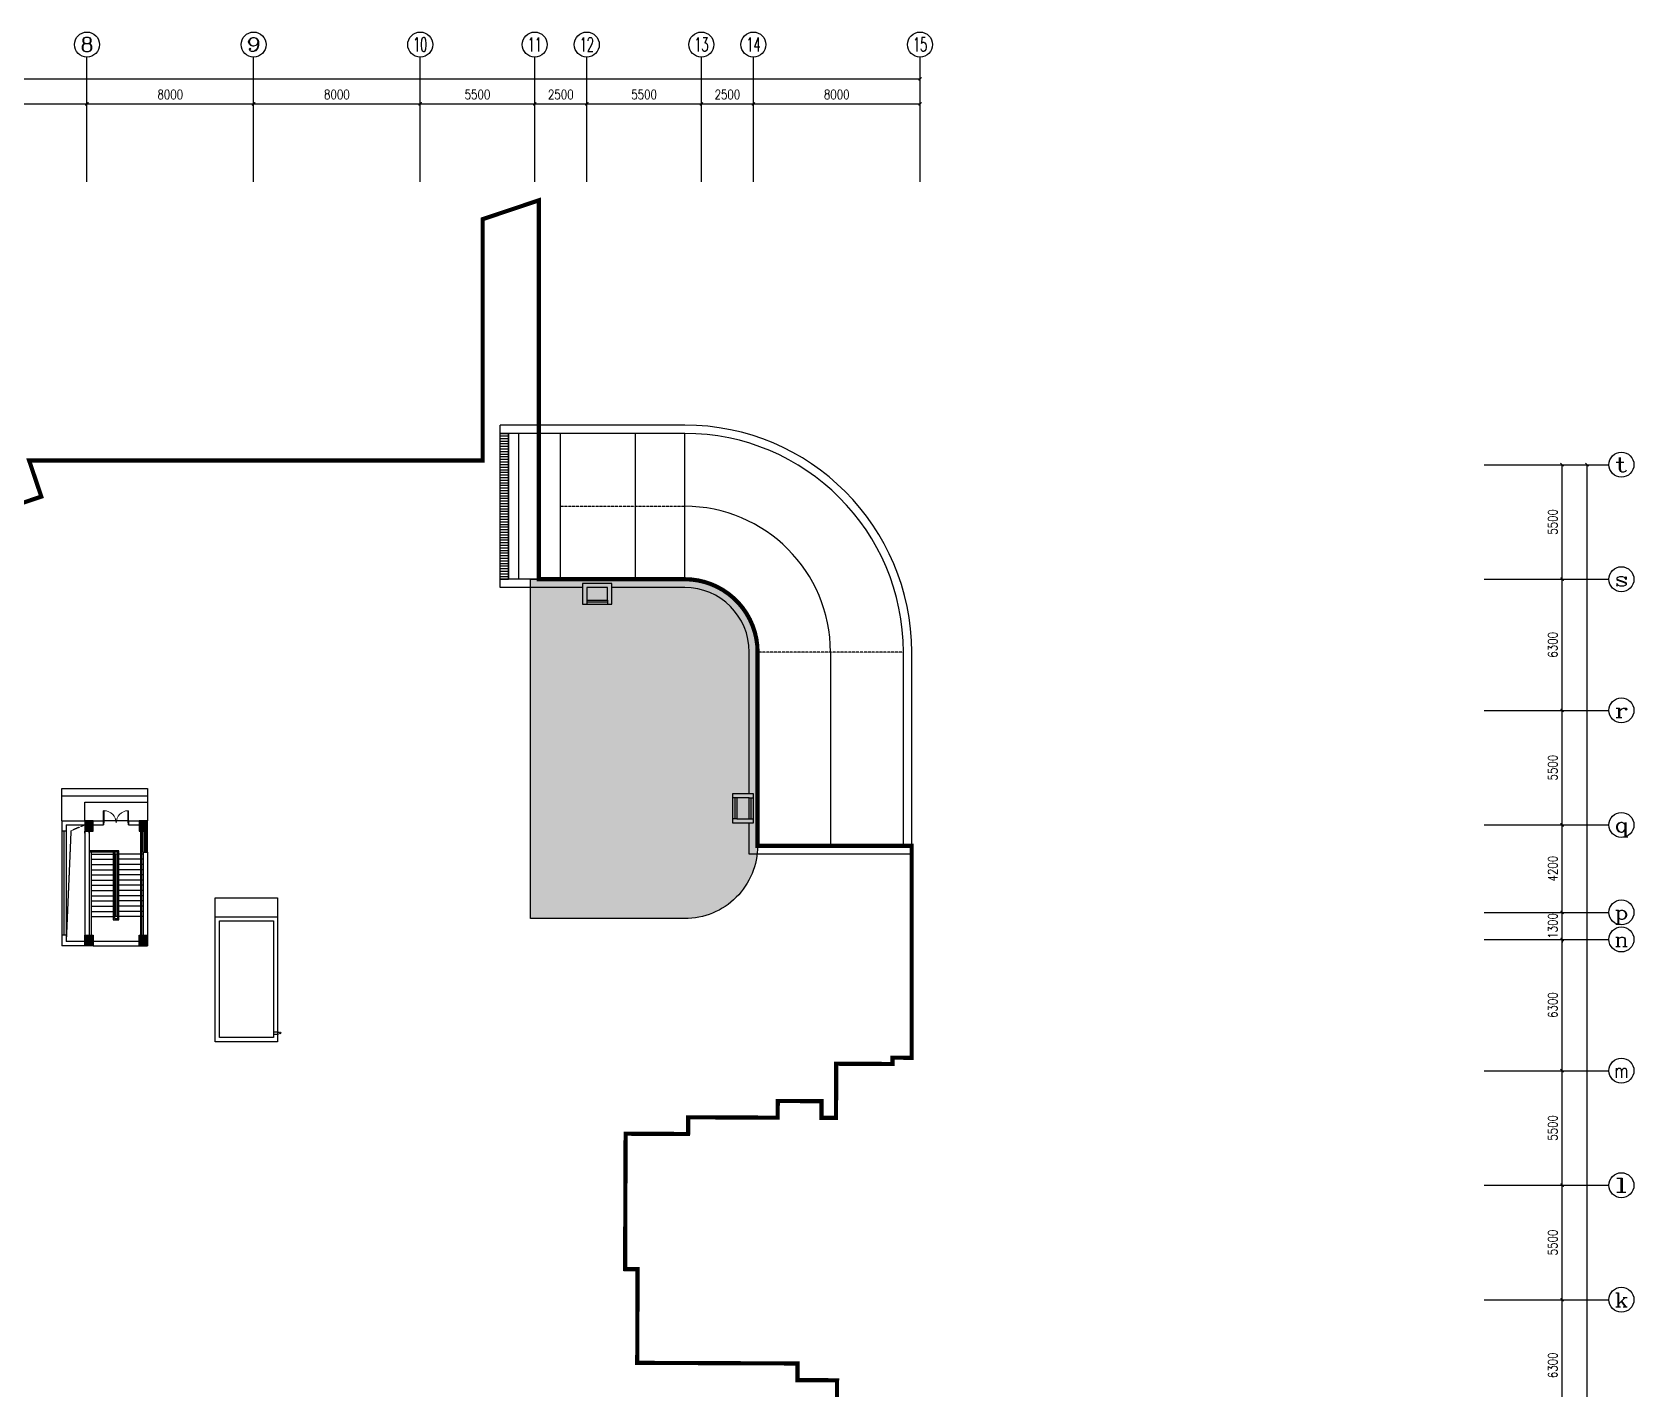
# Model space of a CAD drawing. Extents: x -1348811 to 123514, y -640545 to 749356.
# Drawn here: x -819319 to -742401, y -60644 to 4515 of the extents above; entities that cross this region are included whole.
import ezdxf
from ezdxf.enums import TextEntityAlignment as Align

# ---------------------------------------------------------------- set-up
doc = ezdxf.new("R2010")
doc.units = 0
doc.header["$LTSCALE"] = 10
doc.header["$MEASUREMENT"] = 0
doc.linetypes.add('DASH', pattern=[0.35, 0.25, -0.1])
doc.layers.get('0').update_dxf_attribs({"linetype": 'CONTINUOUS'})
doc.layers.get('Defpoints').update_dxf_attribs({"linetype": 'CONTINUOUS'})
for name, color, linetype in [('A-STAIRS', 9, 'CONTINUOUS'), ('AXIS', 3, 'CONTINUOUS'), ('AXIS_TEXT', 7, 'CONTINUOUS'), ('COLU', 1, 'CONTINUOUS'), ('COLU_HATCH', 252, 'CONTINUOUS'), ('DIM_SYMB', 3, 'CONTINUOUS'), ('PUB_HATCH', 9, 'CONTINUOUS'), ('STAIR', 9, 'CONTINUOUS'), ('STAIRS', 9, 'CONTINUOUS'), ('wall', 8, 'CONTINUOUS'), ('WINDOW', 4, 'CONTINUOUS'), ('屋顶', 230, 'CONTINUOUS'), ('排水设施', 163, 'CONTINUOUS')]:
    doc.layers.add(name, color=color, linetype=linetype)
doc.styles.add('_TCH_AXIS', font='COMPLEX', dxfattribs={"bigfont": 'GBCBIG'})
doc.styles.add('COMPLEX', font='COMPLEX')
doc.styles.add('DIM_FONT', font='SIMPLEX', dxfattribs={"width": 0.8, "bigfont": 'HZTXT'})
doc.dimstyles.new('DIMN150', dxfattribs={"dimscale": 1.5, "dimtxt": 300, "dimasz": 100, "dimexe": 250, "dimexo": 300, "dimgap": 150, "dimtad": 1, "dimdec": 0, "dimzin": 0, "dimdsep": 46, "dimtxsty": 'DIM_FONT', "dimblk": 'ARCHTICK', "dimcen": 0.09, "dimclrt": 7, "dimazin": 2, "dimtfac": 1, "dimtdec": 0, "dimtix": 1, "dimtmove": 2, "dimatfit": 3, "dimfxl": 0, "dimtolj": 1, "dimtzin": 0, "dimarcsym": 0})

# ---------------------------------------------------------------- blocks, each defined once
blk = doc.blocks.new('_ArchTick')
at = {"color": 0, "linetype": 'ByBlock', "const_width": 0.4}
blk.add_lwpolyline([(-0.5, -0.5), (0.5, 0.5)], dxfattribs=at)
blk = doc.blocks.new('*D1557')
at = {"layer": 'AXIS', "color": 0, "lineweight": -2}
for p, q in [((0, 14025), (0, 18900)), ((0, 18525), (96000, 18525)), ((96000, 14025), (96000, 18900))]:
    blk.add_line(p, q, dxfattribs=at)
at = {"layer": 'Defpoints', "color": 0}
for p in [(96000, 18525), (0, 13575), (96000, 13575)]:
    blk.add_point(p, dxfattribs=at)
at = {"layer": 'AXIS', "color": 0, "lineweight": -2, "xscale": 150, "yscale": 150, "zscale": 150, "rotation": 180}
blk.add_blockref('_ArchTick', (0, 18525), dxfattribs=at)
at = {"layer": 'AXIS', "color": 0, "lineweight": -2, "xscale": 150, "yscale": 150, "zscale": 150}
blk.add_blockref('_ArchTick', (96000, 18525), dxfattribs=at)
at = {"layer": 'AXIS', "color": 7, "insert": (48000, 18975), "char_height": 450, "attachment_point": 5, "style": 'DIM_FONT'}
blk.add_mtext('\\A1;96000', dxfattribs=at)
blk = doc.blocks.new('*D1564')
at = {"layer": 'AXIS', "color": 0, "lineweight": -2}
for p, q in [((48000, 14025), (48000, 17700)), ((56000, 14025), (56000, 17700)), ((48000, 17325), (56000, 17325))]:
    blk.add_line(p, q, dxfattribs=at)
at = {"layer": 'Defpoints', "color": 0}
for p in [(56000, 17325), (48000, 13575), (56000, 13575)]:
    blk.add_point(p, dxfattribs=at)
at = {"layer": 'AXIS', "color": 0, "lineweight": -2, "xscale": 150, "yscale": 150, "zscale": 150, "rotation": 180}
blk.add_blockref('_ArchTick', (48000, 17325), dxfattribs=at)
at = {"layer": 'AXIS', "color": 0, "lineweight": -2, "xscale": 150, "yscale": 150, "zscale": 150}
blk.add_blockref('_ArchTick', (56000, 17325), dxfattribs=at)
at = {"layer": 'AXIS', "color": 7, "insert": (52000, 17775), "char_height": 450, "attachment_point": 5, "style": 'DIM_FONT'}
blk.add_mtext('\\A1;8000', dxfattribs=at)
blk = doc.blocks.new('*D1565')
at = {"layer": 'AXIS', "color": 0, "lineweight": -2}
for p, q in [((56000, 14025), (56000, 17700)), ((64000, 14025), (64000, 17700)), ((56000, 17325), (64000, 17325))]:
    blk.add_line(p, q, dxfattribs=at)
at = {"layer": 'Defpoints', "color": 0}
for p in [(64000, 17325), (56000, 13575), (64000, 13575)]:
    blk.add_point(p, dxfattribs=at)
at = {"layer": 'AXIS', "color": 0, "lineweight": -2, "xscale": 150, "yscale": 150, "zscale": 150, "rotation": 180}
blk.add_blockref('_ArchTick', (56000, 17325), dxfattribs=at)
at = {"layer": 'AXIS', "color": 0, "lineweight": -2, "xscale": 150, "yscale": 150, "zscale": 150}
blk.add_blockref('_ArchTick', (64000, 17325), dxfattribs=at)
at = {"layer": 'AXIS', "color": 7, "insert": (60000, 17775), "char_height": 450, "attachment_point": 5, "style": 'DIM_FONT'}
blk.add_mtext('\\A1;8000', dxfattribs=at)
blk = doc.blocks.new('*D1566')
at = {"layer": 'AXIS', "color": 0, "lineweight": -2}
for p, q in [((64000, 14025), (64000, 17700)), ((72000, 14025), (72000, 17700)), ((64000, 17325), (72000, 17325))]:
    blk.add_line(p, q, dxfattribs=at)
at = {"layer": 'Defpoints', "color": 0}
for p in [(72000, 17325), (64000, 13575), (72000, 13575)]:
    blk.add_point(p, dxfattribs=at)
at = {"layer": 'AXIS', "color": 0, "lineweight": -2, "xscale": 150, "yscale": 150, "zscale": 150, "rotation": 180}
blk.add_blockref('_ArchTick', (64000, 17325), dxfattribs=at)
at = {"layer": 'AXIS', "color": 0, "lineweight": -2, "xscale": 150, "yscale": 150, "zscale": 150}
blk.add_blockref('_ArchTick', (72000, 17325), dxfattribs=at)
at = {"layer": 'AXIS', "color": 7, "insert": (68000, 17775), "char_height": 450, "attachment_point": 5, "style": 'DIM_FONT'}
blk.add_mtext('\\A1;8000', dxfattribs=at)
blk = doc.blocks.new('*D1567')
at = {"layer": 'AXIS', "color": 0, "lineweight": -2}
for p, q in [((72000, 14025), (72000, 17700)), ((77500, 14025), (77500, 17700)), ((72000, 17325), (77500, 17325))]:
    blk.add_line(p, q, dxfattribs=at)
at = {"layer": 'Defpoints', "color": 0}
for p in [(77500, 17325), (72000, 13575), (77500, 13575)]:
    blk.add_point(p, dxfattribs=at)
at = {"layer": 'AXIS', "color": 0, "lineweight": -2, "xscale": 150, "yscale": 150, "zscale": 150, "rotation": 180}
blk.add_blockref('_ArchTick', (72000, 17325), dxfattribs=at)
at = {"layer": 'AXIS', "color": 0, "lineweight": -2, "xscale": 150, "yscale": 150, "zscale": 150}
blk.add_blockref('_ArchTick', (77500, 17325), dxfattribs=at)
at = {"layer": 'AXIS', "color": 7, "insert": (74750, 17775), "char_height": 450, "attachment_point": 5, "style": 'DIM_FONT'}
blk.add_mtext('\\A1;5500', dxfattribs=at)
blk = doc.blocks.new('*D1568')
at = {"layer": 'AXIS', "color": 0, "lineweight": -2}
for p, q in [((77500, 14025), (77500, 17700)), ((80000, 14025), (80000, 17700)), ((77500, 17325), (80000, 17325))]:
    blk.add_line(p, q, dxfattribs=at)
at = {"layer": 'Defpoints', "color": 0}
for p in [(80000, 17325), (77500, 13575), (80000, 13575)]:
    blk.add_point(p, dxfattribs=at)
at = {"layer": 'AXIS', "color": 0, "lineweight": -2, "xscale": 150, "yscale": 150, "zscale": 150, "rotation": 180}
blk.add_blockref('_ArchTick', (77500, 17325), dxfattribs=at)
at = {"layer": 'AXIS', "color": 0, "lineweight": -2, "xscale": 150, "yscale": 150, "zscale": 150}
blk.add_blockref('_ArchTick', (80000, 17325), dxfattribs=at)
at = {"layer": 'AXIS', "color": 7, "insert": (78750, 17775), "char_height": 450, "attachment_point": 5, "style": 'DIM_FONT'}
blk.add_mtext('\\A1;2500', dxfattribs=at)
blk = doc.blocks.new('*D1569')
at = {"layer": 'AXIS', "color": 0, "lineweight": -2}
for p, q in [((80000, 14025), (80000, 17700)), ((85500, 14025), (85500, 17700)), ((80000, 17325), (85500, 17325))]:
    blk.add_line(p, q, dxfattribs=at)
at = {"layer": 'Defpoints', "color": 0}
for p in [(85500, 17325), (80000, 13575), (85500, 13575)]:
    blk.add_point(p, dxfattribs=at)
at = {"layer": 'AXIS', "color": 0, "lineweight": -2, "xscale": 150, "yscale": 150, "zscale": 150, "rotation": 180}
blk.add_blockref('_ArchTick', (80000, 17325), dxfattribs=at)
at = {"layer": 'AXIS', "color": 0, "lineweight": -2, "xscale": 150, "yscale": 150, "zscale": 150}
blk.add_blockref('_ArchTick', (85500, 17325), dxfattribs=at)
at = {"layer": 'AXIS', "color": 7, "insert": (82750, 17775), "char_height": 450, "attachment_point": 5, "style": 'DIM_FONT'}
blk.add_mtext('\\A1;5500', dxfattribs=at)
blk = doc.blocks.new('*D1570')
at = {"layer": 'AXIS', "color": 0, "lineweight": -2}
for p, q in [((85500, 14025), (85500, 17700)), ((88000, 14025), (88000, 17700)), ((85500, 17325), (88000, 17325))]:
    blk.add_line(p, q, dxfattribs=at)
at = {"layer": 'Defpoints', "color": 0}
for p in [(88000, 17325), (85500, 13575), (88000, 13575)]:
    blk.add_point(p, dxfattribs=at)
at = {"layer": 'AXIS', "color": 0, "lineweight": -2, "xscale": 150, "yscale": 150, "zscale": 150, "rotation": 180}
blk.add_blockref('_ArchTick', (85500, 17325), dxfattribs=at)
at = {"layer": 'AXIS', "color": 0, "lineweight": -2, "xscale": 150, "yscale": 150, "zscale": 150}
blk.add_blockref('_ArchTick', (88000, 17325), dxfattribs=at)
at = {"layer": 'AXIS', "color": 7, "insert": (86750, 17775), "char_height": 450, "attachment_point": 5, "style": 'DIM_FONT'}
blk.add_mtext('\\A1;2500', dxfattribs=at)
blk = doc.blocks.new('*D1571')
at = {"layer": 'AXIS', "color": 0, "lineweight": -2}
for p, q in [((88000, 14025), (88000, 17700)), ((96000, 14025), (96000, 17700)), ((88000, 17325), (96000, 17325))]:
    blk.add_line(p, q, dxfattribs=at)
at = {"layer": 'Defpoints', "color": 0}
for p in [(96000, 17325), (88000, 13575), (96000, 13575)]:
    blk.add_point(p, dxfattribs=at)
at = {"layer": 'AXIS', "color": 0, "lineweight": -2, "xscale": 150, "yscale": 150, "zscale": 150, "rotation": 180}
blk.add_blockref('_ArchTick', (88000, 17325), dxfattribs=at)
at = {"layer": 'AXIS', "color": 0, "lineweight": -2, "xscale": 150, "yscale": 150, "zscale": 150}
blk.add_blockref('_ArchTick', (96000, 17325), dxfattribs=at)
at = {"layer": 'AXIS', "color": 7, "insert": (92000, 17775), "char_height": 450, "attachment_point": 5, "style": 'DIM_FONT'}
blk.add_mtext('\\A1;8000', dxfattribs=at)
blk = doc.blocks.new('_AXISO')
blk.add_circle((0, 0), 0.5)
at = {"layer": 'AXIS_TEXT', "style": 'COMPLEX', "width": 1.041667}
blk.add_attdef('A', text='', height=0.56, dxfattribs=at).set_placement((-0.25, -0.28), (0.25, -0.28), align=Align.FIT)
blk = doc.blocks.new('*D1586')
at = {"layer": 'AXIS', "color": 0, "lineweight": -2}
for p, q in [((123531, 0), (128406, 0)), ((128031, -211333), (128031, 0)), ((123531, -211333), (128406, -211333))]:
    blk.add_line(p, q, dxfattribs=at)
at = {"layer": 'Defpoints', "color": 0}
for p in [(123081, 0), (128031, 0), (123081, -211333)]:
    blk.add_point(p, dxfattribs=at)
at = {"layer": 'AXIS', "color": 0, "lineweight": -2, "xscale": 150, "yscale": 150, "zscale": 150}
for p, rotation in [((128031, 0), 90), ((128031, -211333), 270)]:
    blk.add_blockref('_ArchTick', p, dxfattribs=dict(at, rotation=rotation))
at = {"layer": 'AXIS', "color": 7, "insert": (127581, -105667), "char_height": 450, "attachment_point": 5, "rotation": 90, "style": 'DIM_FONT'}
blk.add_mtext('\\A1;211333', dxfattribs=at)
blk = doc.blocks.new('*D1618')
at = {"layer": 'AXIS', "color": 0, "lineweight": -2}
for p, q in [((123531, -40100), (127206, -40100)), ((126831, -46400), (126831, -40100)), ((123531, -46400), (127206, -46400))]:
    blk.add_line(p, q, dxfattribs=at)
at = {"layer": 'Defpoints', "color": 0}
for p in [(123081, -40100), (126831, -40100), (123081, -46400)]:
    blk.add_point(p, dxfattribs=at)
at = {"layer": 'AXIS', "color": 0, "lineweight": -2, "xscale": 150, "yscale": 150, "zscale": 150}
for p, rotation in [((126831, -40100), 90), ((126831, -46400), 270)]:
    blk.add_blockref('_ArchTick', p, dxfattribs=dict(at, rotation=rotation))
at = {"layer": 'AXIS', "color": 7, "insert": (126381, -43250), "char_height": 450, "attachment_point": 5, "rotation": 90, "style": 'DIM_FONT'}
blk.add_mtext('\\A1;6300', dxfattribs=at)
blk = doc.blocks.new('*D1619')
at = {"layer": 'AXIS', "color": 0, "lineweight": -2}
for p, q in [((123531, -34600), (127206, -34600)), ((126831, -40100), (126831, -34600)), ((123531, -40100), (127206, -40100))]:
    blk.add_line(p, q, dxfattribs=at)
at = {"layer": 'Defpoints', "color": 0}
for p in [(123081, -34600), (126831, -34600), (123081, -40100)]:
    blk.add_point(p, dxfattribs=at)
at = {"layer": 'AXIS', "color": 0, "lineweight": -2, "xscale": 150, "yscale": 150, "zscale": 150}
for p, rotation in [((126831, -34600), 90), ((126831, -40100), 270)]:
    blk.add_blockref('_ArchTick', p, dxfattribs=dict(at, rotation=rotation))
at = {"layer": 'AXIS', "color": 7, "insert": (126381, -37350), "char_height": 450, "attachment_point": 5, "rotation": 90, "style": 'DIM_FONT'}
blk.add_mtext('\\A1;5500', dxfattribs=at)
blk = doc.blocks.new('*D1620')
at = {"layer": 'AXIS', "color": 0, "lineweight": -2}
for p, q in [((123531, -29100), (127206, -29100)), ((126831, -34600), (126831, -29100)), ((123531, -34600), (127206, -34600))]:
    blk.add_line(p, q, dxfattribs=at)
at = {"layer": 'Defpoints', "color": 0}
for p in [(123081, -29100), (126831, -29100), (123081, -34600)]:
    blk.add_point(p, dxfattribs=at)
at = {"layer": 'AXIS', "color": 0, "lineweight": -2, "xscale": 150, "yscale": 150, "zscale": 150}
for p, rotation in [((126831, -29100), 90), ((126831, -34600), 270)]:
    blk.add_blockref('_ArchTick', p, dxfattribs=dict(at, rotation=rotation))
at = {"layer": 'AXIS', "color": 7, "insert": (126381, -31850), "char_height": 450, "attachment_point": 5, "rotation": 90, "style": 'DIM_FONT'}
blk.add_mtext('\\A1;5500', dxfattribs=at)
blk = doc.blocks.new('*D1621')
at = {"layer": 'AXIS', "color": 0, "lineweight": -2}
for p, q in [((123531, -22800), (127206, -22800)), ((126831, -29100), (126831, -22800)), ((123531, -29100), (127206, -29100))]:
    blk.add_line(p, q, dxfattribs=at)
at = {"layer": 'Defpoints', "color": 0}
for p in [(123081, -22800), (126831, -22800), (123081, -29100)]:
    blk.add_point(p, dxfattribs=at)
at = {"layer": 'AXIS', "color": 0, "lineweight": -2, "xscale": 150, "yscale": 150, "zscale": 150}
for p, rotation in [((126831, -22800), 90), ((126831, -29100), 270)]:
    blk.add_blockref('_ArchTick', p, dxfattribs=dict(at, rotation=rotation))
at = {"layer": 'AXIS', "color": 7, "insert": (126381, -25950), "char_height": 450, "attachment_point": 5, "rotation": 90, "style": 'DIM_FONT'}
blk.add_mtext('\\A1;6300', dxfattribs=at)
blk = doc.blocks.new('*D1622')
at = {"layer": 'AXIS', "color": 0, "lineweight": -2}
for p, q in [((123531, -21500), (127206, -21500)), ((126831, -21500), (126831, -21350)), ((126831, -22800), (126831, -21500)), ((123531, -22800), (127206, -22800)), ((126831, -22800), (126831, -22950))]:
    blk.add_line(p, q, dxfattribs=at)
at = {"layer": 'Defpoints', "color": 0}
for p in [(123081, -21500), (126831, -21500), (123081, -22800)]:
    blk.add_point(p, dxfattribs=at)
at = {"layer": 'AXIS', "color": 0, "lineweight": -2, "xscale": 150, "yscale": 150, "zscale": 150}
for p, rotation in [((126831, -21500), 270), ((126831, -22800), 90)]:
    blk.add_blockref('_ArchTick', p, dxfattribs=dict(at, rotation=rotation))
at = {"layer": 'AXIS', "color": 7, "insert": (126381, -22150), "char_height": 450, "attachment_point": 5, "rotation": 90, "style": 'DIM_FONT'}
blk.add_mtext('\\A1;1300', dxfattribs=at)
blk = doc.blocks.new('*D1623')
at = {"layer": 'AXIS', "color": 0, "lineweight": -2}
for p, q in [((123531, -17300), (127206, -17300)), ((126831, -21500), (126831, -17300)), ((123531, -21500), (127206, -21500))]:
    blk.add_line(p, q, dxfattribs=at)
at = {"layer": 'Defpoints', "color": 0}
for p in [(123081, -17300), (126831, -17300), (123081, -21500)]:
    blk.add_point(p, dxfattribs=at)
at = {"layer": 'AXIS', "color": 0, "lineweight": -2, "xscale": 150, "yscale": 150, "zscale": 150}
for p, rotation in [((126831, -17300), 90), ((126831, -21500), 270)]:
    blk.add_blockref('_ArchTick', p, dxfattribs=dict(at, rotation=rotation))
at = {"layer": 'AXIS', "color": 7, "insert": (126381, -19400), "char_height": 450, "attachment_point": 5, "rotation": 90, "style": 'DIM_FONT'}
blk.add_mtext('\\A1;4200', dxfattribs=at)
blk = doc.blocks.new('*D1624')
at = {"layer": 'AXIS', "color": 0, "lineweight": -2}
for p, q in [((123531, -11800), (127206, -11800)), ((126831, -17300), (126831, -11800)), ((123531, -17300), (127206, -17300))]:
    blk.add_line(p, q, dxfattribs=at)
at = {"layer": 'Defpoints', "color": 0}
for p in [(123081, -11800), (126831, -11800), (123081, -17300)]:
    blk.add_point(p, dxfattribs=at)
at = {"layer": 'AXIS', "color": 0, "lineweight": -2, "xscale": 150, "yscale": 150, "zscale": 150}
for p, rotation in [((126831, -11800), 90), ((126831, -17300), 270)]:
    blk.add_blockref('_ArchTick', p, dxfattribs=dict(at, rotation=rotation))
at = {"layer": 'AXIS', "color": 7, "insert": (126381, -14550), "char_height": 450, "attachment_point": 5, "rotation": 90, "style": 'DIM_FONT'}
blk.add_mtext('\\A1;5500', dxfattribs=at)
blk = doc.blocks.new('*D1625')
at = {"layer": 'AXIS', "color": 0, "lineweight": -2}
for p, q in [((123531, -5500), (127206, -5500)), ((126831, -11800), (126831, -5500)), ((123531, -11800), (127206, -11800))]:
    blk.add_line(p, q, dxfattribs=at)
at = {"layer": 'Defpoints', "color": 0}
for p in [(123081, -5500), (126831, -5500), (123081, -11800)]:
    blk.add_point(p, dxfattribs=at)
at = {"layer": 'AXIS', "color": 0, "lineweight": -2, "xscale": 150, "yscale": 150, "zscale": 150}
for p, rotation in [((126831, -5500), 90), ((126831, -11800), 270)]:
    blk.add_blockref('_ArchTick', p, dxfattribs=dict(at, rotation=rotation))
at = {"layer": 'AXIS', "color": 7, "insert": (126381, -8650), "char_height": 450, "attachment_point": 5, "rotation": 90, "style": 'DIM_FONT'}
blk.add_mtext('\\A1;6300', dxfattribs=at)
blk = doc.blocks.new('*D1626')
at = {"layer": 'AXIS', "color": 0, "lineweight": -2}
for p, q in [((123531, 0), (127206, 0)), ((126831, -5500), (126831, 0)), ((123531, -5500), (127206, -5500))]:
    blk.add_line(p, q, dxfattribs=at)
at = {"layer": 'Defpoints', "color": 0}
for p in [(123081, 0), (126831, 0), (123081, -5500)]:
    blk.add_point(p, dxfattribs=at)
at = {"layer": 'AXIS', "color": 0, "lineweight": -2, "xscale": 150, "yscale": 150, "zscale": 150}
for p, rotation in [((126831, 0), 90), ((126831, -5500), 270)]:
    blk.add_blockref('_ArchTick', p, dxfattribs=dict(at, rotation=rotation))
at = {"layer": 'AXIS', "color": 7, "insert": (126381, -2750), "char_height": 450, "attachment_point": 5, "rotation": 90, "style": 'DIM_FONT'}
blk.add_mtext('\\A1;5500', dxfattribs=at)
blk = doc.blocks.new('$DorLib2D$00000002')
for p, q in [((-0.5, 0), (-0.5, 0.4875)), ((-0.475, 0.4875), (-0.5, 0.4875)), ((-0.475, 0), (-0.475, 0.4875)), ((0.475, 0), (0.475, 0.4875)), ((0.475, 0.4875), (0.5, 0.4875)), ((0.5, 0), (0.5, 0.4875)), ((-0.5, 0), (-0.475, 0)), ((0.5, 0), (0.475, 0))]:
    blk.add_line(p, q)
at = {"lineweight": 13}
for centre, start, end in [((-0.4875, 0), 0, 88.530716), ((0.4875, 0), 91.469284, 180)]:
    blk.add_arc(centre, 0.4875, start, end, dxfattribs=at)
blk = doc.blocks.new('lltt')
at = {"layer": 'COLU'}
for points in [[(0, 0), (400, 0), (400, -500), (0, -500)], [(2600, 0), (3000, 0), (3000, -500), (2600, -500)], [(400, -5500), (0, -5500), (0, -6000), (400, -6000)], [(3000, -5500), (2600, -5500), (2600, -6000), (3000, -6000)]]:
    blk.add_lwpolyline(points, close=True, dxfattribs=at)
at = {"layer": 'COLU_HATCH', "const_width": 400}
for points in [[(200, 0), (200, -500)], [(2800, 0), (2800, -500)], [(200, -5500), (200, -6000)], [(2800, -5500), (2800, -6000)]]:
    blk.add_lwpolyline(points, dxfattribs=at)
at = {"layer": 'DIM_SYMB'}
for points in [[(832, -1600, 0, 0, 0), (832, -4300, 80, 0, 0), (832, -4600, 0, 0, 0)], [(2180, -4600, 0, 0, 0), (2180, -1900, 80, 0, 0), (2180, -1600, 0, 0, 0)]]:
    blk.add_lwpolyline(points, format="xyseb", dxfattribs=at)
at = {"layer": 'STAIR'}
for p, q in [((275, -500), (275, -5500)), ((325, -500), (325, -5500)), ((1365, -4755), (1365, -1445)), ((1365, -1445), (2800, -1445)), ((1425, -4695), (1425, -1505)), ((1425, -1505), (2800, -1505)), ((1575, -1505), (1575, -4695)), ((1635, -1505), (1635, -4755)), ((2700, -1505), (2700, -5500)), ((200, -1600), (275, -1600)), ((200, -1850), (275, -1850)), ((200, -2100), (275, -2100)), ((325, -1600), (1365, -1600)), ((325, -1850), (1365, -1850)), ((325, -2100), (1365, -2100)), ((1425, -1600), (1450, -1600)), ((1425, -1600), (1450, -1600)), ((1425, -1850), (1450, -1850)), ((1425, -2100), (1450, -2100)), ((1450, -4600), (1450, -1600)), ((1450, -1600), (1550, -1600)), ((1550, -1600), (1550, -4600)), ((1575, -1600), (1550, -1600)), ((1575, -1600), (1550, -1600)), ((1575, -1850), (1550, -1850)), ((1575, -2100), (1550, -2100)), ((2700, -1600), (1635, -1600)), ((2700, -1850), (1635, -1850)), ((2700, -2100), (1635, -2100)), ((200, -2350), (275, -2350)), ((200, -2600), (275, -2600)), ((200, -2850), (275, -2850)), ((325, -2350), (1365, -2350)), ((325, -2600), (1365, -2600)), ((325, -2850), (1365, -2850)), ((1425, -2350), (1450, -2350)), ((1425, -2850), (1450, -2850)), ((1575, -2350), (1550, -2350)), ((1575, -2600), (1550, -2600)), ((1575, -2850), (1550, -2850)), ((2700, -2350), (1635, -2350)), ((2700, -2600), (1635, -2600)), ((2700, -2850), (1635, -2850)), ((200, -3100), (275, -3100)), ((200, -3350), (275, -3350)), ((200, -3600), (275, -3600)), ((325, -3100), (1365, -3100)), ((325, -3350), (1365, -3350)), ((325, -3600), (1365, -3600)), ((1425, -3100), (1450, -3100)), ((1425, -3350), (1450, -3350)), ((1425, -3600), (1450, -3600)), ((1575, -3100), (1550, -3100)), ((1575, -3350), (1550, -3350)), ((1575, -3600), (1550, -3600)), ((2700, -3100), (1635, -3100)), ((2700, -3350), (1635, -3350)), ((2700, -3600), (1635, -3600)), ((200, -3850), (275, -3850)), ((200, -4100), (275, -4100)), ((200, -4350), (275, -4350)), ((200, -4600), (275, -4600)), ((325, -3850), (1365, -3850)), ((325, -4100), (1365, -4100)), ((325, -4350), (1365, -4350)), ((325, -4600), (1365, -4600)), ((1425, -3850), (1450, -3850)), ((1425, -4100), (1450, -4100)), ((1425, -4350), (1450, -4350)), ((1425, -4600), (1450, -4600)), ((1450, -4600), (1550, -4600)), ((1575, -3850), (1550, -3850)), ((1575, -4100), (1550, -4100)), ((1575, -4350), (1550, -4350)), ((1575, -4600), (1550, -4600)), ((2700, -3850), (1635, -3850)), ((2700, -4100), (1635, -4100)), ((2700, -4350), (1635, -4350)), ((2700, -4600), (1635, -4600)), ((2395, -4350), (2345, -4350)), ((1635, -4755), (1365, -4755)), ((1575, -4695), (1425, -4695))]:
    blk.add_line(p, q, dxfattribs=at)
at = {"layer": 'wall', "linetype": 'ByBlock'}
for p, q in [((900, 0), (0, 0)), ((900, -200), (400, -200)), ((900, -200), (400, -200)), ((900, 0), (900, -200)), ((2600, 0), (2100, 0)), ((2100, 0), (2100, -200)), ((2600, -200), (2100, -200)), ((2600, -200), (2100, -200)), ((2800, -500), (2800, -5500)), ((2800, -500), (2800, -5500)), ((3000, -500), (3000, -5500)), ((3000, -500), (3000, -5500)), ((0, -1500), (0, -6000)), ((200, -1500), (0, -1500)), ((200, -1500), (200, -5500)), ((2600, -6000), (0, -6000)), ((400, -5800), (2600, -5800))]:
    blk.add_line(p, q, dxfattribs=at)
at = {"layer": 'wall'}
for p, q in [((900, -200), (900, 0)), ((2100, -200), (2100, 0))]:
    blk.add_line(p, q, dxfattribs=at)
at = {"layer": 'WINDOW', "linetype": 'ByBlock'}
for p, q in [((0, -1500), (0, -500)), ((70, -500), (70, -1500)), ((130, -500), (130, -1500)), ((200, -1500), (200, -500)), ((900, 0), (2100, 0))]:
    blk.add_line(p, q, dxfattribs=at)
at = {"layer": 'WINDOW', "linetype": 'ByBlock', "xscale": 1200, "yscale": 1200, "zscale": 1200}
blk.add_blockref('$DorLib2D$00000002', (1500, -100), dxfattribs=at)
blk = doc.blocks.new('zzzzz')
at = {"layer": 'AXIS'}
for p, q in [((56000, 13574.9), (56000, 19574.9)), ((64000, 13574.9), (64000, 19574.9)), ((72000, 13574.9), (72000, 19574.9)), ((77500, 13574.9), (77500, 19574.9)), ((80000, 13574.9), (80000, 19574.9)), ((85500, 13574.9), (85500, 19574.9)), ((88000, 13574.9), (88000, 19574.9)), ((96000, 13574.9), (96000, 19574.9)), ((123080.8, 0), (129080.8, 0)), ((123080.8, -5500), (129080.8, -5500)), ((123080.8, -11800), (129080.8, -11800)), ((123080.8, -17300), (129080.8, -17300)), ((123080.8, -21500), (129080.8, -21500)), ((123080.8, -22800), (129080.8, -22800)), ((123080.8, -29100), (129080.8, -29100)), ((123080.8, -34600), (129080.8, -34600)), ((123080.8, -40100), (129080.8, -40100))]:
    blk.add_line(p, q, dxfattribs=at)
ref = blk.add_blockref('_AXISO', (56000, 20174.9), dxfattribs=dict(at, xscale=1200, yscale=1200, zscale=1200))
ref.add_attrib('A', '8', dxfattribs={"layer": 'AXIS_TEXT', "height": 678.8, "style": '_TCH_AXIS', "width": 1.5}).set_placement((55660.6, 19835.5), (56339.4, 19835.5), align=Align.FIT)
ref = blk.add_blockref('_AXISO', (64000, 20174.9), dxfattribs=dict(at, xscale=1200, yscale=1200, zscale=1200))
ref.add_attrib('A', '9', dxfattribs={"layer": 'AXIS_TEXT', "height": 678.8, "style": '_TCH_AXIS', "width": 1.5}).set_placement((63660.6, 19835.5), (64339.4, 19835.5), align=Align.FIT)
ref = blk.add_blockref('_AXISO', (72000, 20174.9), dxfattribs=dict(at, xscale=1200, yscale=1200, zscale=1200))
ref.add_attrib('A', '10', dxfattribs={"layer": 'AXIS_TEXT', "height": 678.82, "style": '_TCH_AXIS', "width": 0.724138}).set_placement((71660.6, 19835.5), (72339.4, 19835.5), align=Align.FIT)
ref = blk.add_blockref('_AXISO', (77500, 20174.9), dxfattribs=dict(at, xscale=1200, yscale=1200, zscale=1200))
ref.add_attrib('A', '11', dxfattribs={"layer": 'AXIS_TEXT', "height": 678.82, "style": '_TCH_AXIS', "width": 0.875}).set_placement((77160.6, 19835.5), (77839.4, 19835.5), align=Align.FIT)
ref = blk.add_blockref('_AXISO', (80000, 20174.9), dxfattribs=dict(at, xscale=1200, yscale=1200, zscale=1200))
ref.add_attrib('A', '12', dxfattribs={"layer": 'AXIS_TEXT', "height": 678.82, "style": '_TCH_AXIS', "width": 0.724138}).set_placement((79660.6, 19835.5), (80339.4, 19835.5), align=Align.FIT)
ref = blk.add_blockref('_AXISO', (85500, 20174.9), dxfattribs=dict(at, xscale=1200, yscale=1200, zscale=1200))
ref.add_attrib('A', '13', dxfattribs={"layer": 'AXIS_TEXT', "height": 678.82, "style": '_TCH_AXIS', "width": 0.724138}).set_placement((85160.6, 19835.5), (85839.4, 19835.5), align=Align.FIT)
ref = blk.add_blockref('_AXISO', (88000, 20174.9), dxfattribs=dict(at, xscale=1200, yscale=1200, zscale=1200))
ref.add_attrib('A', '14', dxfattribs={"layer": 'AXIS_TEXT', "height": 678.82, "style": '_TCH_AXIS', "width": 0.677419}).set_placement((87660.6, 19835.5), (88339.4, 19835.5), align=Align.FIT)
ref = blk.add_blockref('_AXISO', (96000, 20174.9), dxfattribs=dict(at, xscale=1200, yscale=1200, zscale=1200))
ref.add_attrib('A', '15', dxfattribs={"layer": 'AXIS_TEXT', "height": 678.82, "style": '_TCH_AXIS', "width": 0.724138}).set_placement((95660.6, 19835.5), (96339.4, 19835.5), align=Align.FIT)
ref = blk.add_blockref('_AXISO', (129680.8, 0), dxfattribs=dict(at, xscale=1200, yscale=1200, zscale=1200))
ref.add_attrib('A', 't', dxfattribs={"layer": 'AXIS_TEXT', "height": 678.8, "style": '_TCH_AXIS', "width": 1.909091}).set_placement((129341.4, -339.4), (130020.2, -339.4), align=Align.FIT)
ref = blk.add_blockref('_AXISO', (129680.8, -5500), dxfattribs=dict(at, xscale=1200, yscale=1200, zscale=1200))
ref.add_attrib('A', 's', dxfattribs={"layer": 'AXIS_TEXT', "height": 678.8, "style": '_TCH_AXIS', "width": 1.909091}).set_placement((129341.4, -5839.4), (130020.2, -5839.4), align=Align.FIT)
ref = blk.add_blockref('_AXISO', (129680.8, -11800), dxfattribs=dict(at, xscale=1200, yscale=1200, zscale=1200))
ref.add_attrib('A', 'r', dxfattribs={"layer": 'AXIS_TEXT', "height": 678.8, "style": '_TCH_AXIS', "width": 1.615385}).set_placement((129341.4, -12139.4), (130020.2, -12139.4), align=Align.FIT)
ref = blk.add_blockref('_AXISO', (129680.8, -17300), dxfattribs=dict(at, xscale=1200, yscale=1200, zscale=1200))
ref.add_attrib('A', 'q', dxfattribs={"layer": 'AXIS_TEXT', "height": 678.8, "style": '_TCH_AXIS', "width": 1.3125}).set_placement((129341.4, -17639.4), (130020.2, -17639.4), align=Align.FIT)
ref = blk.add_blockref('_AXISO', (129680.8, -21500), dxfattribs=dict(at, xscale=1200, yscale=1200, zscale=1200))
ref.add_attrib('A', 'p', dxfattribs={"layer": 'AXIS_TEXT', "height": 678.8, "style": '_TCH_AXIS', "width": 1.3125}).set_placement((129341.4, -21839.4), (130020.2, -21839.4), align=Align.FIT)
ref = blk.add_blockref('_AXISO', (129680.8, -22800), dxfattribs=dict(at, xscale=1200, yscale=1200, zscale=1200))
ref.add_attrib('A', 'n', dxfattribs={"layer": 'AXIS_TEXT', "height": 678.8, "style": '_TCH_AXIS', "width": 1.166667}).set_placement((129341.4, -23139.4), (130020.2, -23139.4), align=Align.FIT)
ref = blk.add_blockref('_AXISO', (129680.8, -29100), dxfattribs=dict(at, xscale=1200, yscale=1200, zscale=1200))
ref.add_attrib('A', 'm', dxfattribs={"layer": 'AXIS_TEXT', "height": 678.8, "style": '_TCH_AXIS', "width": 0.724138}).set_placement((129341.4, -29439.4), (130020.2, -29439.4), align=Align.FIT)
ref = blk.add_blockref('_AXISO', (129680.8, -34600), dxfattribs=dict(at, xscale=1200, yscale=1200, zscale=1200))
ref.add_attrib('A', 'l', dxfattribs={"layer": 'AXIS_TEXT', "height": 678.8, "style": '_TCH_AXIS', "width": 3}).set_placement((129341.4, -34939.4), (130020.2, -34939.4), align=Align.FIT)
ref = blk.add_blockref('_AXISO', (129680.8, -40100), dxfattribs=dict(at, xscale=1200, yscale=1200, zscale=1200))
ref.add_attrib('A', 'k', dxfattribs={"layer": 'AXIS_TEXT', "height": 678.8, "style": '_TCH_AXIS', "width": 1.235294}).set_placement((129341.4, -40439.4), (130020.2, -40439.4), align=Align.FIT)
for p1, p2, distance, picture, middle in [((0, 13574.9), (96000, 13574.9), 4950, '*D1557', (48000, 18974.9)), ((48000, 13574.9), (56000, 13574.9), 3750, '*D1564', (52000, 17774.9)), ((56000, 13574.9), (64000, 13574.9), 3750, '*D1565', (60000, 17774.9)), ((64000, 13574.9), (72000, 13574.9), 3750, '*D1566', (68000, 17774.9)), ((72000, 13574.9), (77500, 13574.9), 3750, '*D1567', (74750, 17774.9)), ((77500, 13574.9), (80000, 13574.9), 3750, '*D1568', (78750, 17774.9)), ((80000, 13574.9), (85500, 13574.9), 3750, '*D1569', (82750, 17774.9)), ((85500, 13574.9), (88000, 13574.9), 3750, '*D1570', (86750, 17774.9)), ((88000, 13574.9), (96000, 13574.9), 3750, '*D1571', (92000, 17774.9)), ((123080.8, -211333.4), (123080.8, 0), -4950, '*D1586', (127580.8, -105666.7)), ((123080.8, -5500), (123080.8, 0), -3750, '*D1626', (126380.8, -2750)), ((123080.8, -11800), (123080.8, -5500), -3750, '*D1625', (126380.8, -8650)), ((123080.8, -17300), (123080.8, -11800), -3750, '*D1624', (126380.8, -14550)), ((123080.8, -21500), (123080.8, -17300), -3750, '*D1623', (126380.8, -19400)), ((123080.8, -22800), (123080.8, -21500), -3750, '*D1622', (126380.8, -22150)), ((123080.8, -29100), (123080.8, -22800), -3750, '*D1621', (126380.8, -25950)), ((123080.8, -34600), (123080.8, -29100), -3750, '*D1620', (126380.8, -31850)), ((123080.8, -40100), (123080.8, -34600), -3750, '*D1619', (126380.8, -37350)), ((123080.8, -46400), (123080.8, -40100), -3750, '*D1618', (126380.8, -43250))]:
    dim = blk.add_aligned_dim(p1=p1, p2=p2, distance=distance, dimstyle='DIMN150', dxfattribs=at)
    dim.commit()
    dim.dimension.update_dxf_attribs({"geometry": picture, "text_midpoint": middle})

msp = doc.modelspace()

# ---------------------------------------------------------------- hatches: boundary and pattern name
at = {"layer": 'PUB_HATCH'}
h = msp.add_hatch(dxfattribs=at)
h.set_pattern_fill('AR-SAND', color=256, scale=150, style=0)
h.set_pattern_definition([(37.5, (0, 0), (-9.449004, 289.023565), [0, -228, 0, -255, 0, -243.75]), (7.5, (0, 0), (265.4665, 423.32191), [0, -123, 0, -205.5, 0, -78.75]), (327.5, (-184.5, 0), (467.12128, 0.84886), [0, -75, 0, -270, 0, -352.5]), (317.5, (-184.5, 0), (450.919, 131.65133), [0, -37.5, 0, -177, 0, -202.5])])
edge = h.paths.add_edge_path()
edge.add_line((-795381.4, -22909.4), (-795381.4, -21759.4))
edge.add_line((-795381.4, -21759.4), (-787981.4, -21759.4))
edge.add_arc((-787981.4, -25259.4), 3500, 0, 90, ccw=False)
edge.add_line((-784481.4, -25259.4), (-784481.4, -34559.4))
edge.add_arc((-787981.4, -34559.4), 3500, -90, 0, ccw=False)
edge.add_line((-787981.4, -38059.4), (-795381.4, -38059.4))
edge.add_line((-795381.4, -38059.4), (-795381.4, -22909.4))
at = {"layer": 'STAIRS'}
h = msp.add_hatch(dxfattribs=at)
h.set_pattern_fill('ANSI31', color=252, scale=1000, angle=315, style=0)
h.paths.add_polyline_path([(-796448.4, -21759.4), (-796848.4, -21759.4), (-796848.4, -14759.4), (-796448.4, -14759.4)])

# ---------------------------------------------------------------- linework, layer by layer
at = {"layer": 'A-STAIRS', "ltscale": 5}
for p, q in [((-787981.4, -14359.4), (-796848.4, -14359.4)), ((-796848.4, -22159.4), (-796848.4, -14359.4)), ((-787981.4, -14759.4), (-796848.4, -14759.4)), ((-796448.4, -21759.4), (-796448.4, -14759.4)), ((-795948.4, -21759.4), (-795948.4, -14759.4)), ((-794948.4, -21759.4), (-794948.4, -14759.4)), ((-793948.4, -21759.4), (-793948.4, -14759.4)), ((-790348.4, -21759.4), (-790348.4, -14759.4)), ((-787981.4, -21759.4), (-787981.4, -14759.4)), ((-787981.4, -21759.4), (-796848.4, -21759.4)), ((-792881.4, -22159.4), (-796848.4, -22159.4)), ((-787980.8, -22159.4), (-791481.4, -22159.4)), ((-784881.4, -32059.4), (-784881.4, -25259.4)), ((-784481.4, -34559.4), (-784481.4, -25259.4)), ((-780981.4, -25259.4), (-780981.4, -34559.4)), ((-777481.4, -34559.4), (-777481.4, -25259.4)), ((-784881.4, -34959.4), (-784881.4, -33459.4))]:
    msp.add_line(p, q, dxfattribs=at)
at = {"layer": 'A-STAIRS', "linetype": 'DASH', "ltscale": 5}
for p, q in [((-793948.4, -18259.4), (-787981.4, -18259.4)), ((-777481.4, -25259.4), (-784481.4, -25259.4))]:
    msp.add_line(p, q, dxfattribs=at)
at = {"layer": 'A-STAIRS', "linetype": 'ByBlock'}
for p, q in [((-777081.4, -34959.4), (-777081.4, -25259.4)), ((-777481.4, -34559.4), (-784481.4, -34559.4)), ((-777081.4, -34959.4), (-784881.4, -34959.4))]:
    msp.add_line(p, q, dxfattribs=at)
at = {"layer": 'A-STAIRS', "ltscale": 5}
for radius in [10900, 10500, 7000]:
    msp.add_arc((-787981.4, -25259.4), radius, 0, 90, dxfattribs=at)
at = {"layer": 'DIM_SYMB'}
msp.add_lwpolyline([(-809424.1, -42113.3, 0, 0, 0), (-808590.6, -42883.5, 120, 0, 0), (-808260.1, -43188.8, 0, 0, 0)], format="xyseb", dxfattribs=at)
at = {"layer": 'STAIRS', "linetype": 'DASH'}
msp.add_lwpolyline([(-816781.4, -33559.4), (-817453.2, -33842.4), (-817681.4, -39159.4)], dxfattribs=at)
at = {"layer": 'wall', "linetype": 'ByBlock'}
for p, q in [((-817881.4, -33359.4), (-817881.4, -39359.4)), ((-817881.4, -33359.4), (-816781.4, -33359.4)), ((-817681.4, -33559.4), (-817681.4, -39159.4)), ((-817681.4, -33559.4), (-816781.4, -33559.4)), ((-816781.4, -39159.4), (-817681.4, -39159.4)), ((-816781.4, -39359.4), (-817881.4, -39359.4))]:
    msp.add_line(p, q, dxfattribs=at)
at = {"layer": 'wall'}
for p, q in [((-816381.4, -33359.4), (-816431.4, -33359.4)), ((-816381.4, -33559.4), (-816431.4, -33559.4)), ((-816781.4, -33959.4), (-816781.4, -33859.4)), ((-816581.4, -33959.4), (-816581.4, -33859.4))]:
    msp.add_line(p, q, dxfattribs=at)
at = {"layer": 'wall', "ltscale": 5, "const_width": 200}
msp.add_lwpolyline([(-826121.8, -20239.3), (-818873.6, -17792.6), (-819458.7, -16059.4), (-797681.4, -16059.4), (-797681.4, -4470.5), (-794981.4, -3564.8), (-794981.4, -21759.4), (-787981.4, -21759.4, -0.4142136), (-784481.4, -25259.4), (-784481.4, -34559.4), (-777081.4, -34559.4), (-777081.4, -44740.5), (-778003.9, -44737), (-778005, -45037), (-780705, -45026.5), (-780715.1, -47626.5), (-781415, -47623.8), (-781412, -46823.8), (-783511.9, -46815.7), (-783515, -47615.7), (-787815, -47599.1), (-787818.1, -48399), (-790818.1, -48387.4), (-790843.2, -54887.4), (-790243.2, -54889.7), (-790260.6, -59389.6), (-782560.7, -59419.5), (-782563.8, -60219.5), (-780663.8, -60226.8), (-780672.3, -62426.7)], format="xyb", dxfattribs=at)
at = {"layer": 'wall'}
msp.add_lwpolyline([(-795381.4, -22909.4), (-795381.4, -21759.4), (-787981.4, -21759.4, -0.4142136), (-784481.4, -25259.4), (-784481.4, -34559.4, -0.4142136), (-787981.4, -38059.4), (-795381.4, -38059.4)], format="xyb", close=True, dxfattribs=at)
for points in [[(-792881.4, -22959.4), (-791481.4, -22959.4), (-791481.4, -21959.4), (-792881.4, -21959.4)], [(-792681.4, -22759.4), (-791681.4, -22759.4), (-791681.4, -22159.4), (-792681.4, -22159.4)], [(-784681.4, -33459.4), (-784681.4, -32059.4), (-785681.4, -32059.4), (-785681.4, -33459.4)], [(-784881.4, -33259.4), (-784881.4, -32259.4), (-785481.4, -32259.4), (-785481.4, -33259.4)]]:
    msp.add_lwpolyline(points, close=True, dxfattribs=at)
at = {"layer": 'WINDOW'}
for p, q in [((-792681.4, -22759.4), (-792681.4, -22959.4)), ((-791681.4, -22859.4), (-792681.4, -22859.4)), ((-791681.4, -22759.4), (-791681.4, -22959.4)), ((-817881.4, -33359.4), (-817881.4, -31809.4)), ((-817881.4, -31809.4), (-813781.4, -31809.4)), ((-817881.4, -32159.4), (-813781.4, -32159.4)), ((-813781.4, -31809.4), (-813781.4, -33359.4)), ((-785481.4, -32259.4), (-785681.4, -32259.4)), ((-785581.4, -32259.4), (-785581.4, -33259.4)), ((-784881.4, -32259.4), (-784681.4, -32259.4)), ((-784781.4, -33259.4), (-784781.4, -32259.4)), ((-785481.4, -33259.4), (-785681.4, -33259.4)), ((-784881.4, -33259.4), (-784681.4, -33259.4)), ((-817681.4, -33859.4), (-817881.4, -33859.4)), ((-817781.4, -38859.4), (-817781.4, -33859.4)), ((-817681.4, -38859.4), (-817881.4, -38859.4))]:
    msp.add_line(p, q, dxfattribs=at)
msp.add_lwpolyline([(-796448.4, -21759.4), (-796848.4, -21759.4), (-796848.4, -14759.4), (-796448.4, -14759.4)], close=True, dxfattribs=at)
for radius in [3100, 3500]:
    msp.add_arc((-787981.4, -25259.4), radius, 0, 89.988257, dxfattribs=at)
at = {"layer": '屋顶', "linetype": 'DASH'}
msp.add_lwpolyline([(-816781.4, -33359.4), (-816781.4, -32459.4), (-813781.4, -32459.4), (-813781.4, -33359.4)], dxfattribs=at)
at = {"layer": '屋顶'}
msp.add_lwpolyline([(-810525.3, -37967), (-810525.3, -37067), (-807525.3, -37067), (-807525.3, -37967)], dxfattribs=at)
for points in [[(-810525.3, -37967), (-807525.3, -37967), (-807525.3, -43967), (-810525.3, -43967)], [(-810325.3, -38167), (-807725.3, -38167), (-807725.3, -43767), (-810325.3, -43767)]]:
    msp.add_lwpolyline(points, close=True, dxfattribs=at)
at = {"layer": '排水设施'}
for p, q in [((-807745.7, -43499), (-807483.4, -43499)), ((-807745.7, -43599), (-807483.4, -43599))]:
    msp.add_line(p, q, dxfattribs=at)
msp.add_circle((-807414.9, -43546.2), 40, dxfattribs=at)

# ---------------------------------------------------------------- block references
at = {"layer": 'AXIS'}
msp.add_blockref('zzzzz', (-872681.4, -16259.4), dxfattribs=at)
at = {"layer": 'AXIS', "xscale": -1}
msp.add_blockref('lltt', (-813781.4, -33359.4), dxfattribs=at)

doc.saveas('drawing.dxf')
